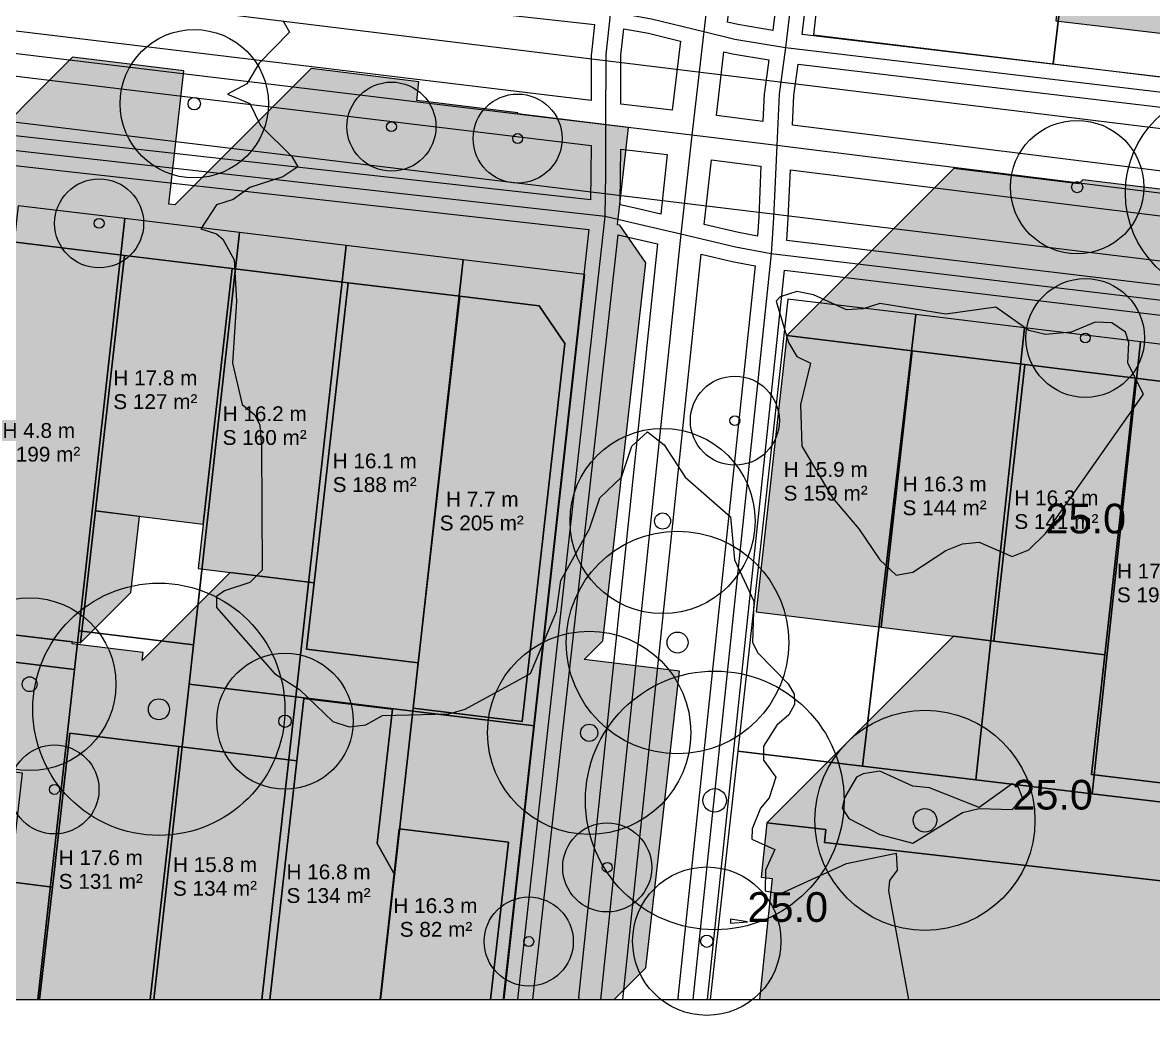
# Model space of a CAD drawing. Header units: metres. Extents: x -8 to 1190, y -11 to 1223.
# Drawn here: x 293.7 to 369.9, y -1.1 to 65.8 of the extents above; entities that cross this region are included whole.
import ezdxf

# ---------------------------------------------------------------- set-up
doc = ezdxf.new("R2010")
doc.units = ezdxf.units.M
doc.header["$MEASUREMENT"] = 0
for name, color, linetype, lineweight, true_color in [('TPX_BUILDING_AREAS_TEXT', 7, 'CONTINUOUS', 0, 0x000000), ('TPX_BUILDING_HEIGHTS_TEXT', 7, 'CONTINUOUS', 0, 0x000000), ('TPX_BUILDINGS', 7, 'CONTINUOUS', 0, 0x000000), ('TPX_BUILDINGS_HATCH', 7, 'CONTINUOUS', 0, 0xf0f0f0), ('TPX_BUILDINGS_SHADOWS_HATCH', 7, 'CONTINUOUS', 0, 0x000000), ('TPX_BUILDINGS_SHADOWS_OUTLINES', 7, 'CONTINUOUS', 0, 0x000000), ('TPX_CADASTRES', 7, 'CONTINUOUS', 0, 0x646464), ('TPX_CONTOUR_LINES_5M', 7, 'CONTINUOUS', 0, 0x969696), ('TPX_CONTOUR_LINES_5M_TEXT', 7, 'CONTINUOUS', 0, 0x000000), ('TPX_FRAME_PROJECT', 7, 'CONTINUOUS', 0, 0x000000), ('TPX_RAILWAYS_AXES', 7, 'CONTINUOUS', 0, 0x464646), ('TPX_ROADS_AXES', 7, 'CONTINUOUS', 0, 0x323232), ('TPX_ROADS_CONTOURS', 7, 'CONTINUOUS', 0, 0x646464), ('TPX_VEGETATION_TREES_INDIVIDUAL', 7, 'CONTINUOUS', 0, 0x136734)]:
    doc.layers.add(name, color=color, linetype=linetype, lineweight=lineweight, true_color=true_color)
doc.styles.add('TPX_TEXTE', font='arial.ttf')

# ---------------------------------------------------------------- blocks, each defined once
blk = doc.blocks.new('TREETR007_CR075')
at = {"layer": 'TPX_VEGETATION_TREES_INDIVIDUAL'}
for radius in [7.5, 0.708]:
    blk.add_circle((0, 0, 0.036), radius, dxfattribs=at)
blk = doc.blocks.new('TREETR006_CR069')
at = {"layer": 'TPX_VEGETATION_TREES_INDIVIDUAL'}
for radius in [6.85, 0.583]:
    blk.add_circle((0, 0, 0.036), radius, dxfattribs=at)
blk = doc.blocks.new('TREETR008_CR087')
at = {"layer": 'TPX_VEGETATION_TREES_INDIVIDUAL'}
for radius in [8.72, 0.792]:
    blk.add_circle((0, 0, 0.036), radius, dxfattribs=at)
blk = doc.blocks.new('TREETR006_CR070')
at = {"layer": 'TPX_VEGETATION_TREES_INDIVIDUAL'}
for radius in [7, 0.583]:
    blk.add_circle((0, 0, 0.036), radius, dxfattribs=at)
blk = doc.blocks.new('TREETR003_CR030')
at = {"layer": 'TPX_VEGETATION_TREES_INDIVIDUAL'}
for radius in [3, 0.333]:
    blk.add_circle((0, 0, 0.036), radius, dxfattribs=at)
blk = doc.blocks.new('TREETR004_CR046')
at = {"layer": 'TPX_VEGETATION_TREES_INDIVIDUAL'}
for radius in [4.59, 0.417]:
    blk.add_circle((0, 0, 0.036), radius, dxfattribs=at)
blk = doc.blocks.new('TREETR007_CR085')
at = {"layer": 'TPX_VEGETATION_TREES_INDIVIDUAL'}
for radius in [8.5, 0.708]:
    blk.add_circle((0, 0, 0.036), radius, dxfattribs=at)
blk = doc.blocks.new('TREETR004_CR045')
at = {"layer": 'TPX_VEGETATION_TREES_INDIVIDUAL'}
for radius in [4.5, 0.375]:
    blk.add_circle((0, 0, 0.036), radius, dxfattribs=at)
blk = doc.blocks.new('TREETR008_CR074')
at = {"layer": 'TPX_VEGETATION_TREES_INDIVIDUAL'}
for radius in [7.42, 0.792]:
    blk.add_circle((0, 0, 0.036), radius, dxfattribs=at)
blk = doc.blocks.new('TREETR005_CR058')
at = {"layer": 'TPX_VEGETATION_TREES_INDIVIDUAL'}
for radius in [5.82, 0.5]:
    blk.add_circle((0, 0, 0.036), radius, dxfattribs=at)
blk = doc.blocks.new('TREETR003_CR040')
at = {"layer": 'TPX_VEGETATION_TREES_INDIVIDUAL'}
for radius in [4, 0.333]:
    blk.add_circle((0, 0, 0.036), radius, dxfattribs=at)
blk = doc.blocks.new('TREETR004_CR050')
at = {"layer": 'TPX_VEGETATION_TREES_INDIVIDUAL'}
for radius in [5, 0.417]:
    blk.add_circle((0, 0, 0.036), radius, dxfattribs=at)
blk = doc.blocks.new('TREETR005_CR062')
at = {"layer": 'TPX_VEGETATION_TREES_INDIVIDUAL'}
for radius in [6.24, 0.542]:
    blk.add_circle((0, 0, 0.036), radius, dxfattribs=at)

msp = doc.modelspace()

# ---------------------------------------------------------------- hatches: boundary and pattern name
at = {"layer": 'TPX_BUILDINGS_HATCH'}
for points in [[(366.373, 93.379), (363.342, 65.956), (375.31, 64.532), (377.245, 82.03), (378.341, 91.955), (366.373, 93.379)], [(293.02, 51.066), (290.054, 24.936), (297.57, 24.027), (298.582, 32.919), (300.539, 50.146), (293.02, 51.066)], [(300.539, 50.146), (298.582, 32.919), (305.843, 32.031), (307.8, 49.258), (300.539, 50.146)], [(305.843, 32.031), (305.506, 29.04), (313.325, 28.087), (315.619, 48.305), (307.8, 49.258), (305.843, 32.031)], [(313.325, 28.087), (312.815, 23.606), (320.341, 22.688), (323.145, 47.387), (315.619, 48.305), (313.325, 28.087)], [(320.341, 22.688), (319.996, 19.626), (327.354, 18.726), (330.241, 44.204), (328.49, 46.737), (323.145, 47.387), (320.341, 22.688)], [(345.206, 44.752), (343.123, 26.126), (351.556, 25.088), (353.639, 43.715), (345.206, 44.752)], [(353.639, 43.715), (351.556, 25.088), (359.163, 24.155), (361.246, 42.781), (353.639, 43.715)], [(361.246, 42.781), (359.163, 24.155), (366.63, 23.234), (368.713, 41.861), (361.246, 42.781)], [(366.63, 23.234), (365.735, 15.164), (372.988, 14.273), (375.974, 40.972), (368.713, 41.861), (366.63, 23.234)], [(312.168, 16.089), (310.343, 0), (317.775, 0), (318.735, 8.466), (317.582, 10.507), (318.61, 19.552), (312.645, 20.275), (312.168, 16.089)], [(295.68, 7.575), (294.821, 0), (302.279, 0), (304.216, 17.056), (296.858, 17.956), (295.68, 7.575)], [(304.216, 17.056), (302.279, 0), (310.343, 0), (312.168, 16.089), (304.216, 17.056)], [(288.699, 15.86), (286.901, 0), (294.821, 0), (295.68, 7.575), (292.828, 7.915), (293.665, 15.247), (288.699, 15.86)], [(318.735, 8.466), (317.775, 0), (325.227, 0), (326.431, 10.591), (319.072, 11.491), (318.735, 8.466)], [(344.22, 8.146), (343.365, 0), (394.338, 0), (394.684, 3.29), (395.471, 10.726), (383.632, 12.077), (383.046, 6.565), (347.729, 10.573), (347.821, 11.458), (343.848, 11.913), (343.467, 8.233), (344.22, 8.146)]]:
    msp.add_hatch(color=256, dxfattribs=at).paths.add_polyline_path(points)
at = {"layer": 'TPX_BUILDINGS_SHADOWS_HATCH'}
h = msp.add_hatch(color=256, dxfattribs=at)
h.paths.add_polyline_path([(356.449, 55.995), (345.206, 44.752), (353.639, 43.715), (361.246, 42.781), (368.713, 41.861), (375.974, 40.972), (383.593, 40.03), (391.292, 39.072), (406.389, 37.235), (414.091, 36.301), (421.295, 35.399), (428.93, 34.461), (436.494, 33.529), (444.235, 32.581), (451.293, 31.713), (459.157, 30.714), (466.468, 29.837), (473.507, 28.977), (481.394, 28.029), (496.931, 26.146), (493.99, 0), (495.575, 0), (511.399, 15.825), (512.349, 23.971), (526.809, 22.168), (527.11, 24.759), (542.29, 22.861), (541.836, 18.945), (571.69, 15.215), (571.943, 17.426), (587.726, 15.452), (602.384, 13.615), (632.976, 9.783), (670.291, 5.119), (669.694, 0), (690.269, 0), (745.701, 55.433), (742.683, 70.637), (745.985, 71.313), (744.899, 76.718), (741.876, 91.874), (733.15, 90.138), (729.931, 106.248), (729.496, 106.303), (648.391, 25.198), (633.311, 27.087), (635.618, 46.849), (627.003, 47.929), (640.266, 61.192), (640.632, 64.294), (657.212, 80.875), (663.242, 136.139), (625.448, 140.575), (625.365, 140.492), (625.747, 143.977), (617.249, 144.979), (617.743, 148.974), (617.14, 149.05), (617.93, 155.405), (667.729, 205.205), (668.372, 210.38), (676.51, 218.518), (676.21, 220.148), (677.023, 220.316), (675.527, 228.007), (668.624, 263.559), (666.991, 271.98), (664.578, 276.911), (631.888, 260.215), (630.598, 259.554), (616.045, 261.53), (614.474, 259.959), (614.319, 260.83), (612.774, 260.146), (613.336, 256.999), (612.025, 256.713), (611.909, 257.394), (576.058, 221.543), (575.608, 222.412), (611.717, 258.52), (611.37, 260.551), (617.766, 263.625), (617.617, 264.288), (617.361, 264.165), (617.592, 264.396), (616.917, 267.406), (617.89, 267.624), (618.84, 262.831), (620.254, 264.245), (619.789, 266.592), (627.14, 273.944), (626.869, 275.369), (630.595, 276.075), (630.882, 274.566), (635.124, 278.808), (634.837, 280.317), (633.204, 280.008), (655.511, 302.315), (634.856, 342.218), (629.782, 341.425), (541.394, 253.036), (546.468, 253.83), (567.123, 213.926), (578.877, 191.21), (601.981, 143.99), (590.594, 138.312), (594.685, 137.758), (594.809, 138.766), (599.924, 138.073), (599.038, 130.948), (599.641, 130.872), (597.851, 116.411), (581.911, 118.578), (582.028, 119.503), (577.091, 120.175), (575.541, 118.625), (564, 119.983), (564.047, 120.414), (538.603, 123.872), (523.66, 108.93), (525.55, 125.042), (509.736, 127.03), (525.235, 142.528), (528.225, 166.595), (529.177, 166.463), (530.344, 175.829), (528.447, 175.911), (533.71, 224.431), (530.491, 224.795), (531.953, 238.873), (526.134, 239.526), (524.176, 239.743), (524.229, 240.205), (523.465, 241.111), (524.454, 242.1), (524.619, 243.554), (523.922, 244.505), (524.827, 245.41), (526.377, 258.949), (539.689, 272.261), (543.625, 276.457), (546.125, 302.075), (546.265, 303.27), (545.939, 304.471), (546.391, 307.846), (547.438, 308.921), (546.657, 310.003), (546.859, 311.502), (547.775, 312.418), (546.981, 313.451), (547.178, 314.912), (548.112, 315.846), (547.437, 316.918), (547.596, 318.113), (548.717, 319.234), (547.841, 320.466), (548.466, 325.1), (550.079, 326.712), (547.634, 329.922), (545.882, 328.554), (534.447, 330.161), (532.819, 332.101), (530.526, 329.996), (508.766, 308.236), (502.722, 316.042), (506.546, 319.866), (506.756, 321.71), (505.941, 322.611), (503.207, 322.956), (503.005, 322.796), (498.943, 323.3), (498.424, 318.782), (501.698, 318.369), (502.514, 317.468), (502.303, 315.623), (501.245, 314.959), (498.504, 315.302), (498.155, 312.217), (504.605, 303.888), (506.234, 301.947), (517.668, 300.34), (519.421, 301.708), (521.865, 298.499), (520.304, 297.268), (519.627, 292.252), (520.503, 291.02), (519.413, 290.13), (519.224, 288.705), (519.899, 287.633), (518.968, 286.723), (518.767, 285.237), (519.562, 284.205), (518.654, 283.346), (518.444, 281.789), (519.224, 280.707), (518.178, 279.632), (517.725, 276.257), (518.051, 275.057), (517.911, 273.862), (523.704, 268.427), (520.584, 241.167), (519.5, 240.509), (520.376, 239.311), (520.211, 237.857), (518.982, 237.153), (519.986, 235.963), (518.645, 224.162), (517.457, 224.377), (515.091, 201.587), (509.6, 160.65), (491.659, 163.082), (491.926, 165.254), (491.546, 164.874), (487.777, 165.402), (487.912, 166.431), (488.032, 167.211), (491.173, 170.352), (491.625, 173.891), (490.651, 174.075), (491.179, 178.867), (474.01, 181.461), (471.536, 181.834), (471.862, 183.797), (470.895, 183.97), (471.017, 184.946), (471.611, 185.54), (468.747, 186.09), (468.005, 181.934), (463.435, 182.801), (462.885, 183.891), (461.406, 184.175), (460.585, 179.586), (460.937, 179.519), (459.983, 171.918), (459.09, 166.541), (480.714, 163.274), (480.154, 159.333), (474.332, 160.216), (472.992, 151.511), (480.186, 150.503), (480.643, 153.971), (487.64, 152.997), (486.532, 144.589), (487.985, 144.414), (489.588, 158.209), (488.151, 158.388), (488.535, 161.689), (512.827, 158.649), (509.081, 126.374), (502.13, 127.242), (495.436, 120.549), (495.486, 121.032), (487.597, 122.026), (487.314, 121.743), (479.814, 122.691), (479.832, 122.848), (472.22, 123.803), (471.854, 123.438), (465.683, 124.209), (465.046, 123.572), (465.065, 123.749), (457.353, 124.717), (457.372, 124.874), (449.845, 125.815), (449.821, 126.004), (449.682, 126.339), (449.22, 126.909), (448.602, 127.269), (447.887, 127.377), (447.529, 127.327), (446.864, 127.044), (446.353, 126.533), (438.851, 127.433), (438.709, 127.291), (433.554, 127.905), (433.264, 127.616), (427.785, 128.271), (427.563, 128.05), (427.773, 129.841), (420.393, 130.793), (419.757, 130.157), (412.824, 131.04), (412.953, 132.14), (407.119, 132.893), (405.987, 131.761), (400.098, 132.525), (400.107, 132.604), (395.211, 133.226), (395.414, 134.953), (387.634, 135.961), (386.644, 134.971), (376.94, 136.215), (375.254, 134.529), (366.597, 135.64), (354.506, 123.549), (363.829, 122.352), (363.929, 123.204), (373.633, 121.96), (381.413, 120.952), (387.662, 120.159), (393.583, 119.391), (399.447, 118.634), (407.241, 117.641), (414.621, 116.688), (411.606, 90.915), (408.483, 91.306), (407.107, 92.904), (407.494, 96.194), (409.281, 97.49), (409.573, 100.01), (405.241, 100.564), (404.86, 97.287), (397.063, 98.291), (397.386, 101.014), (394.642, 101.368), (393.88, 94.848), (390.781, 95.245), (390.837, 95.712), (384.186, 89.061), (385.27, 98.884), (373.907, 100.236), (376.032, 102.362), (370.111, 103.121), (369.94, 101.654), (371.034, 101.509), (370.48, 96.81), (360.979, 98.033), (361.335, 101.051), (356.797, 101.634), (351.217, 96.053), (366.462, 94.24), (366.373, 93.379), (378.341, 91.955), (377.245, 82.03), (383.235, 81.314), (384.084, 88.959), (389.992, 88.258), (389.154, 80.604), (389.703, 80.538), (390.542, 88.192), (396.16, 87.514), (396.384, 89.489), (403.834, 88.599), (411.337, 87.71), (410.223, 77.609), (413.465, 77.223), (414.408, 85.822), (419.883, 85.168), (419.681, 83.326), (422.948, 82.945), (423.411, 87.151), (424.767, 86.987), (425.549, 94.076), (435.463, 92.893), (434.678, 85.815), (434.669, 85.744), (442.21, 84.84), (441.952, 82.501), (456.924, 80.716), (456.461, 76.544), (490.938, 72.523), (490.289, 66.363), (491.088, 66.263), (491.692, 65.416), (496.74, 64.823), (497.445, 65.484), (498.357, 65.377), (498.862, 64.552), (498.769, 63.668), (498.025, 63.17), (497.492, 58.13), (498.17, 57.151), (497.867, 56.355), (513.424, 71.911), (513.727, 72.708), (513.048, 73.687), (513.552, 78.451), (514.325, 79.224), (514.418, 80.109), (513.914, 80.933), (513.001, 81.04), (512.296, 80.379), (507.249, 80.973), (506.644, 81.82), (505.959, 81.905), (519.817, 95.763), (520.96, 106.23), (535.359, 104.539), (545.365, 103.366), (558.711, 101.795), (566.222, 100.908), (573.73, 100.032), (581.241, 99.145), (580.9, 96.027), (618.695, 91.592), (612.664, 36.327), (574.875, 40.775), (574.599, 38.259), (559.55, 40.038), (559.821, 42.542), (544.42, 44.353), (533.96, 45.582), (526.097, 37.719), (527.072, 46.392), (514.586, 47.858), (515.809, 59.059), (512.789, 59.425), (492.707, 39.343), (485.626, 40.194), (485.74, 41.21), (478.701, 42.07), (478.63, 41.999), (471.382, 42.869), (471.39, 42.947), (463.526, 43.946), (463.102, 43.522), (456.043, 44.389), (455.619, 43.965), (447.879, 44.913), (447.737, 44.772), (440.917, 45.612), (441.022, 46.552), (433.387, 47.491), (433.246, 47.349), (426.351, 48.212), (426.395, 48.605), (419.683, 49.418), (419.824, 50.67), (411.97, 51.626), (411.899, 51.555), (404.719, 52.429), (404.727, 52.507), (397.276, 53.434), (397.311, 53.748), (389.692, 54.69), (388.066, 53.064), (380.805, 53.952), (380.239, 53.386), (372.772, 54.307), (365.165, 55.24), (364.882, 54.958), (356.449, 55.995)])
h.paths.add_polyline_path([(413.611, 99.282), (415.41, 115.896), (421.143, 115.211), (421.179, 115.531), (426.335, 114.917), (433.84, 114.017), (434.348, 114.528), (435.013, 114.811), (435.372, 114.861), (436.086, 114.754), (436.705, 114.393), (437.166, 113.823), (437.306, 113.488), (437.397, 112.773), (437.22, 112.064), (437.045, 111.746), (435.421, 96.761), (426.418, 97.831), (423.026, 94.44), (423.431, 98.11), (413.611, 99.282)], flags=16)
h.paths.add_polyline_path([(436.093, 99.313), (437.792, 113.798), (445.351, 112.853), (453.185, 111.87), (453.167, 111.693), (460.025, 110.836), (460.128, 111.712), (467.741, 110.757), (475.364, 109.793), (483.253, 108.799), (483.203, 108.316), (505.963, 105.455), (502.834, 78.78), (485.573, 80.958), (485.671, 81.821), (480.169, 82.515), (481.159, 90.953), (473.27, 91.946), (472.36, 84.378), (470.868, 82.634), (468.832, 82.833), (467.918, 84.884), (468.322, 88.405), (467.775, 87.858), (468.238, 92.029), (467.929, 92.066), (468.848, 92.985), (469.023, 94.512), (465.881, 94.91), (465.272, 89.715), (463.895, 88.032), (461.083, 88.382), (459.928, 90.434), (460.387, 94.984), (458.198, 95.25), (457.537, 89.617), (456.288, 88.344), (455.965, 85.587), (452.617, 85.983), (453.744, 95.661), (451.314, 95.963), (451.158, 94.58), (444.359, 95.433), (441.458, 92.532), (441.467, 92.603), (440.722, 92.691), (441.383, 98.652), (436.093, 99.313)], flags=16)
h.paths.add_polyline_path([(584.295, 245.237), (585.814, 245.986), (587.589, 242.331), (586.07, 241.582), (584.295, 245.237)], flags=16)
h.paths.add_polyline_path([(590.962, 262.24), (591.925, 262.502), (592.845, 258.38), (599.983, 258.269), (600.724, 254.727), (599.476, 254.467), (598.861, 257.406), (592.115, 257.46), (590.962, 262.24)], flags=16)
for points in [[(230.319, 82.731), (208.916, 61.328), (232.435, 58.461), (255.466, 55.652), (262.603, 54.78), (270.175, 53.85), (278.084, 52.884), (285.504, 51.975), (293.02, 51.066), (307.8, 49.258), (315.619, 48.305), (323.145, 47.387), (328.49, 46.737), (330.241, 44.204), (327.354, 18.726), (319.996, 19.626), (320.341, 22.688), (312.815, 23.606), (313.325, 28.087), (307.677, 28.775), (301.734, 22.833), (301.797, 23.379), (297.016, 23.969), (297.03, 24.093), (290.054, 24.936), (289.877, 23.352), (282.361, 24.262), (277.527, 24.859), (277.137, 21.442), (280.579, 21.011), (280.105, 16.814), (278.819, 16.971), (277.997, 9.723), (280.541, 9.414), (281.204, 9.34), (282.041, 16.672), (288.699, 15.86), (293.665, 15.247), (292.828, 7.915), (295.68, 7.575), (296.858, 17.956), (304.216, 17.056), (312.168, 16.089), (312.645, 20.275), (318.61, 19.552), (317.582, 10.507), (318.735, 8.466), (319.072, 11.491), (326.431, 10.591), (325.227, 0), (333.551, 0), (335.686, 2.134), (337.957, 22.117), (331.532, 22.903), (332.799, 24.17), (335.686, 49.649), (333.935, 52.182), (333.784, 52.2), (334.529, 58.772), (327.065, 59.682), (327.074, 59.76), (320.244, 60.592), (320.386, 61.844), (313.125, 62.733), (303.933, 53.541), (303.524, 53.59), (304.546, 62.592), (297.03, 63.501), (290.03, 56.501), (289.475, 56.569), (290.458, 65.258), (282.859, 66.187), (282.903, 66.578), (275.331, 67.508), (275.26, 67.438), (268.124, 68.309), (266.957, 67.143), (267.067, 68.116), (268.18, 77.924), (266.179, 78.177), (258.642, 79.139), (250.567, 80.158), (250.476, 79.411), (245.507, 80.035), (245.437, 79.455), (239.508, 80.209), (239.584, 80.836), (234.994, 81.423), (235.076, 82.133), (230.319, 82.731)], [(297.997, 27.78), (297.57, 24.027), (300.964, 27.421), (301.549, 32.556), (298.582, 32.919), (297.997, 27.78)], [(356.425, 24.491), (343.848, 11.913), (347.821, 11.458), (347.729, 10.573), (383.046, 6.565), (383.632, 12.077), (395.471, 10.726), (394.684, 3.29), (398.868, 2.816), (399.627, 0.877), (399.535, 0), (402.259, 0), (402.894, 6.009), (406.372, 5.609), (406.004, 2.093), (405.159, 1.077), (408.37, 0.534), (408.625, 0.364), (408.914, 0), (409.849, 0), (409.999, 1.401), (411.476, 3.061), (414.343, 2.736), (415.927, 0.728), (415.851, 0), (419.957, 0), (420.682, 6.889), (433.301, 5.446), (432.727, 0), (442.447, 0), (442.499, 0.504), (446.879, 0), (447.991, 0), (448.206, 2.01), (463.388, 0.285), (465.924, 0), (471.27, 0), (471.377, 1.019), (478.764, 0.183), (478.745, 0), (481.241, 0), (482.307, 9.476), (479.346, 9.837), (479.48, 10.984), (475.367, 11.487), (475.204, 9.987), (471.42, 10.442), (470.526, 2.475), (463.489, 3.324), (463.612, 4.446), (456.299, 5.334), (456.004, 2.572), (448.139, 3.536), (448.468, 6.472), (443.021, 1.025), (444.513, 15.197), (442.321, 15.467), (434.58, 16.415), (433.67, 8.26), (428.766, 8.864), (429.548, 15.919), (431.483, 15.673), (431.645, 17.104), (427.053, 17.666), (426.177, 9.842), (418.55, 10.782), (418.641, 11.611), (416.119, 12.037), (416.58, 12.591), (411.493, 13.215), (411.309, 11.549), (403.598, 12.481), (403.622, 12.636), (395.76, 13.59), (395.613, 12.278), (388.389, 13.152), (380.69, 14.11), (380.53, 12.669), (372.914, 13.6), (372.988, 14.273), (365.735, 15.164), (366.63, 23.234), (359.163, 24.155), (356.425, 24.491)]]:
    msp.add_hatch(color=256, dxfattribs=at).paths.add_polyline_path(points)

# ---------------------------------------------------------------- linework, layer by layer
at = {"layer": 'TPX_BUILDINGS', "elevation": 0.042}
for points in [[(366.373, 93.379), (363.342, 65.956), (375.31, 64.532), (377.245, 82.03), (378.341, 91.955)], [(293.02, 51.066), (290.054, 24.936), (297.57, 24.027), (298.582, 32.919), (300.539, 50.146)], [(300.539, 50.146), (298.582, 32.919), (305.843, 32.031), (307.8, 49.258)], [(305.843, 32.031), (305.506, 29.04), (313.325, 28.087), (315.619, 48.305), (307.8, 49.258)], [(313.325, 28.087), (312.815, 23.606), (320.341, 22.688), (323.145, 47.387), (315.619, 48.305)], [(320.341, 22.688), (319.996, 19.626), (327.354, 18.726), (330.241, 44.204), (328.49, 46.737), (323.145, 47.387)], [(345.206, 44.752), (343.123, 26.126), (351.556, 25.088), (353.639, 43.715)], [(353.639, 43.715), (351.556, 25.088), (359.163, 24.155), (361.246, 42.781)], [(361.246, 42.781), (359.163, 24.155), (366.63, 23.234), (368.713, 41.861)], [(366.63, 23.234), (365.735, 15.164), (372.988, 14.273), (375.974, 40.972), (368.713, 41.861)], [(312.168, 16.089), (310.343, 0), (317.775, 0), (318.735, 8.466), (317.582, 10.507), (318.61, 19.552), (312.645, 20.275)], [(295.68, 7.575), (294.821, 0), (302.279, 0), (304.216, 17.056), (296.858, 17.956)], [(304.216, 17.056), (302.279, 0), (310.343, 0), (312.168, 16.089)], [(288.699, 15.86), (286.901, 0), (294.821, 0), (295.68, 7.575), (292.828, 7.915), (293.665, 15.247)], [(318.735, 8.466), (317.775, 0), (325.227, 0), (326.431, 10.591), (319.072, 11.491)], [(344.22, 8.146), (343.365, 0), (394.338, 0), (394.684, 3.29), (395.471, 10.726), (383.632, 12.077), (383.046, 6.565), (347.729, 10.573), (347.821, 11.458), (343.848, 11.913), (343.467, 8.233)]]:
    msp.add_lwpolyline(points, close=True, dxfattribs=at)
at = {"layer": 'TPX_BUILDINGS_SHADOWS_OUTLINES', "elevation": 0.039}
for points in [[(292.828, 7.915), (295.68, 7.575), (296.858, 17.956), (304.216, 17.056), (312.168, 16.089), (312.645, 20.275), (318.61, 19.552), (317.582, 10.507), (318.735, 8.466), (319.072, 11.491), (326.431, 10.591), (325.227, 0), (333.551, 0), (335.686, 2.134), (337.957, 22.117), (331.532, 22.903), (332.799, 24.17), (335.686, 49.649), (333.935, 52.182), (333.784, 52.2), (334.529, 58.772), (327.065, 59.682), (327.074, 59.76), (320.244, 60.592), (320.386, 61.844), (313.125, 62.733), (303.933, 53.541), (303.524, 53.59), (304.546, 62.592), (297.03, 63.501), (290.03, 56.501)], [(372.772, 54.307), (365.165, 55.24), (364.882, 54.958), (356.449, 55.995), (345.206, 44.752), (353.639, 43.715), (361.246, 42.781), (368.713, 41.861), (375.974, 40.972)], [(293.02, 51.066), (307.8, 49.258), (315.619, 48.305), (323.145, 47.387), (328.49, 46.737), (330.241, 44.204), (327.354, 18.726), (319.996, 19.626), (320.341, 22.688), (312.815, 23.606), (313.325, 28.087), (307.677, 28.775), (301.734, 22.833), (301.797, 23.379), (297.016, 23.969), (297.03, 24.093), (290.054, 24.936)], [(372.988, 14.273), (365.735, 15.164), (366.63, 23.234), (359.163, 24.155), (356.425, 24.491), (343.848, 11.913), (347.821, 11.458), (347.729, 10.573), (383.046, 6.565)]]:
    msp.add_lwpolyline(points, dxfattribs=at)
msp.add_lwpolyline([(297.997, 27.78), (297.57, 24.027), (300.964, 27.421), (301.549, 32.556), (298.582, 32.919)], close=True, dxfattribs=at)
at = {"layer": 'TPX_CADASTRES', "elevation": 0.024}
for points in [[(350.467, 96.273), (346.998, 65.013), (363.156, 63.052), (366.84, 94.303), (360.206, 95.101)], [(366.84, 94.303), (363.156, 63.052), (374.429, 61.684), (378.116, 92.947), (370.284, 93.889)], [(293.379, 53.492), (289.984, 23.103), (297.176, 22.238), (297.469, 24.841), (300.571, 52.62)], [(300.571, 52.62), (297.469, 24.841), (305.203, 23.903), (308.305, 51.681)], [(305.203, 23.903), (304.905, 21.248), (312.085, 20.384), (315.484, 50.81), (308.305, 51.681)], [(315.484, 50.81), (312.085, 20.384), (319.975, 19.435), (323.372, 49.852)], [(323.372, 49.852), (319.975, 19.435), (328.19, 18.447), (331.588, 48.855)], [(345.274, 47.195), (341.893, 16.728), (350.302, 15.717), (353.895, 46.149)], [(353.895, 46.149), (350.302, 15.717), (357.94, 14.798), (361.213, 45.261)], [(361.213, 45.261), (357.94, 14.798), (365.778, 13.856), (369.051, 44.31)], [(369.051, 44.31), (365.778, 13.856), (372.77, 13.015), (376.041, 43.461)], [(297.176, 22.238), (294.694, 0), (302.533, 0), (304.905, 21.248), (305.203, 23.903), (297.469, 24.841)], [(289.984, 23.103), (287.405, 0), (294.694, 0), (297.176, 22.238)], [(304.905, 21.248), (302.533, 0), (309.809, 0), (312.085, 20.384)], [(312.085, 20.384), (309.809, 0), (317.805, 0), (319.975, 19.435)], [(319.975, 19.435), (317.805, 0), (326.131, 0), (328.19, 18.447)], [(341.893, 16.728), (340.037, 0), (394.745, 0), (395.845, 10.24), (395.981, 11.503), (381.256, 13.404), (381.106, 12.012), (372.77, 13.015), (365.778, 13.856), (357.94, 14.798), (350.302, 15.717)]]:
    msp.add_lwpolyline(points, close=True, dxfattribs=at)
at = {"layer": 'TPX_CONTOUR_LINES_5M', "elevation": 0.048}
for points in [[(311.228, 65.98), (311.665, 65.182), (309.635, 63.091), (308.8, 61.696), (307.496, 60.999), (308.993, 60.379), (309.708, 58.908), (311.817, 56.817), (312.241, 56.119), (311.228, 55.449), (308.997, 54.725), (307.876, 53.915), (306.758, 53.543), (305.681, 51.937), (306.758, 51.605), (307.181, 51.239), (307.945, 49.845), (308.098, 47.057), (307.837, 42.874), (308.469, 40.085), (309.322, 39.388), (309.669, 38.691), (309.773, 37.297), (309.829, 28.931), (308.993, 28.1), (307.276, 27.537), (306.758, 27.156), (306.758, 26.417), (310.655, 21.96), (312.346, 20.88), (314.581, 18.728), (315.698, 18.361), (316.816, 18.51), (317.933, 19.142), (322.403, 19.258), (323.521, 19.562), (327.926, 21.96), (329.679, 26.143), (329.956, 28.234), (331.893, 31.72), (332.581, 33.811), (334.042, 35.205), (334.746, 37.297), (335.813, 38.252), (336.931, 37.385), (338.351, 35.205), (341.401, 32.534), (341.665, 29.628), (342.967, 26.84), (342.885, 24.051), (343.245, 23.354), (345.282, 21.263), (345.704, 20.565), (345.706, 19.868), (345.329, 19.171), (344.524, 18.474), (343.616, 17.08), (343.636, 16.12), (344.465, 14.988), (344.014, 13.594), (343.421, 12.897), (342.854, 11.503), (342.842, 10.806), (344.4, 10.108), (343.764, 8.714), (343.744, 7.32), (344.754, 7.117), (349.224, 9.157), (352.576, 9.849), (352.631, 8.714), (352.122, 8.017), (352.053, 7.32), (353.394, 0)], [(344.754, 47.359), (344.479, 47.057), (345.315, 44.268), (345.871, 43.32), (346.792, 42.874), (346.129, 40.085), (346.219, 37.297), (348.281, 33.811), (350.047, 31.72), (351.459, 29.625), (352.576, 28.583), (353.694, 28.789), (355.929, 30.249), (357.046, 30.708), (358.164, 30.817), (360.399, 29.847), (361.516, 30.307), (362.634, 31.407), (369.247, 40.782), (368.178, 42.874), (368.251, 44.268), (368.034, 44.965), (367.104, 45.596), (365.986, 45.648), (364.358, 44.965), (362.634, 44.822), (361.516, 45.076), (359.281, 46.663), (355.929, 46.177), (351.459, 46.908), (350.341, 46.543), (349.224, 46.467), (346.989, 47.491), (345.871, 47.703), (344.754, 47.359)], [(350.341, 15.198), (349.902, 14.988), (349.092, 13.594), (348.94, 12.897), (349.375, 12.2), (351.459, 11.122), (353.694, 10.534), (357.046, 12.607), (358.164, 12.869), (360.399, 12.798), (361.098, 13.594), (360.826, 14.291), (360.399, 14.525), (358.164, 12.942), (354.811, 14.261), (353.694, 14.378), (351.459, 15.387), (350.341, 15.198)], [(341.401, 5.418), (341.401, 5.137), (342.543, 5.229), (341.401, 5.418)]]:
    msp.add_lwpolyline(points, dxfattribs=at)
at = {"layer": 'TPX_FRAME_PROJECT', "elevation": 0}
msp.add_lwpolyline([(0, 0), (1184.567, 0), (1184.567, 1218.592), (0, 1218.592)], close=True, dxfattribs=at)
at = {"layer": 'TPX_RAILWAYS_AXES', "elevation": 0.033}
for points in [[(713.554, 0), (710.249, 3.415), (700.822, 10.639), (690.44, 16.361), (679.344, 20.476), (667.776, 22.869), (639.976, 26.289), (469.802, 46.515), (68.433, 95.627), (0, 103.612)], [(0, 94.365), (67.434, 86.496), (468.815, 37.847), (639.073, 17.227), (666.372, 13.78), (676.907, 11.605), (686.727, 7.971), (695.906, 2.898), (699.691, 0)]]:
    msp.add_lwpolyline(points, dxfattribs=at)
at = {"layer": 'TPX_ROADS_AXES', "elevation": 0.03}
for points in [[(240.177, 394.373), (368.482, 377.896), (370.928, 379.393), (375.71, 380.291), (379.495, 380.999), (381.975, 380.997), (381.329, 378.624), (380.626, 372.187), (380.168, 367.994), (379.691, 365.269), (358.609, 184.837), (353.693, 142.735), (353.473, 140.854), (353.317, 136.26), (353.202, 132.838), (353.055, 130.87), (345.119, 64.145), (344.672, 61.001), (344.514, 57.546), (344.299, 52.686), (344.149, 50.257), (338.85, 0)], [(327.067, 0), (332.959, 52.762), (332.991, 55.658), (333.001, 58.94), (333.018, 63.685), (333.327, 66.577), (341.517, 132.189), (341.74, 133.944), (342.099, 137.677), (342.566, 142.562), (342.775, 144.234), (347.478, 182.017), (347.606, 183.117), (347.718, 185.859), (347.877, 189.82)], [(348.118, 136.944), (347.431, 131.351), (339.611, 65.228), (338.793, 58.257)], [(72.161, 97.817), (195.059, 81.685), (196.247, 81.504), (201.939, 80.913), (206.606, 80.437), (209.251, 80.324), (333.327, 66.577), (336.085, 66.088), (339.611, 65.228), (341.695, 64.718), (345.119, 64.145), (499.51, 45.845), (502.011, 45.572), (507.15, 45.253), (509.858, 45.086), (512.948, 44.871), (661.913, 27.941)], [(507.902, 30.632), (505.564, 30.944), (500.564, 31.629), (497.737, 31.894), (344.149, 50.257), (341.737, 50.701), (338.053, 51.57), (334.654, 52.368), (332.959, 52.762), (206.987, 66.81), (203.176, 67.304), (200.513, 67.574), (195.169, 68.109), (193.094, 68.471), (70.803, 83.309)], [(338.793, 58.257), (333.001, 58.94), (208.069, 74.016), (201.281, 74.867)], [(338.793, 58.257), (338.053, 51.57), (332.643, 0)], [(506.306, 37.402), (498.544, 38.368), (344.514, 57.546), (338.793, 58.257)]]:
    msp.add_lwpolyline(points, dxfattribs=at)
at = {"layer": 'TPX_ROADS_CONTOURS', "elevation": 0.027}
for points in [[(341.198, 65.869), (348.807, 130.213), (351.353, 129.968), (351.937, 129.933), (344.25, 65.304), (341.896, 65.698)], [(346.23, 65.02), (353.93, 129.757), (420.462, 121.67), (433.644, 120.095), (505.887, 111.031), (498.63, 46.956)], [(209.302, 75.378), (209.856, 78.799), (209.981, 79.237), (332.227, 65.693), (332.024, 63.791), (332.018, 63.689), (332.007, 60.571)], [(208.121, 67.69), (208.566, 70.838), (208.822, 72.414), (331.996, 57.55), (331.991, 55.665), (331.971, 53.878)], [(334.006, 60.332), (334.018, 63.63), (334.207, 65.405), (335.879, 65.109), (338.026, 64.585), (337.478, 59.922)], [(340.456, 59.562), (340.962, 63.868), (341.53, 63.732), (343.992, 63.32), (343.682, 61.142), (343.673, 61.047), (343.587, 59.173)], [(345.578, 58.925), (345.669, 60.908), (345.972, 63.037), (498.388, 44.971), (498.194, 43.48), (497.743, 39.979)], [(333.968, 53.554), (333.991, 55.655), (333.996, 57.312), (337.138, 56.942), (336.693, 52.916), (334.88, 53.342)], [(339.635, 52.224), (340.116, 56.581), (343.452, 56.167), (343.301, 52.739), (343.221, 51.444), (341.942, 51.68)], [(345.205, 51.138), (345.298, 52.642), (345.443, 55.919), (491.201, 37.77), (491.367, 37.065), (492.017, 36.662), (497.212, 35.814), (497.085, 34.816), (496.865, 33.006)]]:
    msp.add_lwpolyline(points, close=True, dxfattribs=at)
msp.add_lwpolyline([(207.875, 65.705), (331.854, 51.879), (326.073, 0.111), (326.106, 0), (328.073, 0), (333.828, 51.533), (336.476, 50.913), (331.151, 0.156), (331.198, 0), (334.151, 0), (339.42, 50.22), (341.507, 49.727), (343.057, 49.441), (337.856, 0.105), (337.887, 0), (339.856, 0), (345.037, 49.144), (496.642, 31.018)], dxfattribs=at)

# ---------------------------------------------------------------- block references
at = {"layer": 'TPX_VEGETATION_TREES_INDIVIDUAL'}
for name, p in [('TREETR004_CR050', (305.248, 60.367, 0.036)), ('TREETR003_CR030', (318.545, 58.822, 0.036)), ('TREETR003_CR030', (327.048, 58.018, 0.036)), ('TREETR006_CR070', (375.025, 54.354, 0.036)), ('TREETR004_CR045', (364.771, 54.744, 0.036)), ('TREETR003_CR030', (298.836, 52.302, 0.036)), ('TREETR003_CR040', (365.321, 44.577, 0.036)), ('TREETR003_CR030', (341.693, 39.006, 0.036)), ('TREETR005_CR062', (336.821, 32.241, 0.036)), ('TREETR007_CR075', (337.828, 24.054, 0.036)), ('TREETR007_CR085', (302.862, 19.554, 0.036)), ('TREETR005_CR058', (294.15, 21.244, 0.036)), ('TREETR006_CR069', (331.873, 17.969, 0.036)), ('TREETR004_CR046', (311.365, 18.75, 0.036)), ('TREETR008_CR087', (340.337, 13.413, 0.036)), ('TREETR008_CR074', (354.509, 12.074, 0.036)), ('TREETR003_CR030', (295.822, 14.15, 0.036)), ('TREETR003_CR030', (333.088, 8.896, 0.036)), ('TREETR004_CR050', (339.803, 3.926, 0.036)), ('TREETR003_CR030', (327.799, 3.904, 0.036))]:
    msp.add_blockref(name, p, dxfattribs=at)

# ---------------------------------------------------------------- texts
at = {"layer": 'TPX_BUILDING_AREAS_TEXT', "style": 'TPX_TEXTE'}
for s, p in [('S 127 m²', (299.791, 39.789, 0.045)), ('S 160 m²', (307.162, 37.372, 0.045)), ('S 199 m²', (291.896, 36.245, 0.045)), ('S 188 m²', (314.58, 34.197, 0.045)), ('S 159 m²', (344.981, 33.62, 0.045)), ('S 144 m²', (353.001, 32.635, 0.045)), ('S 205 m²', (321.797, 31.611, 0.045)), ('S 141 m²', (360.538, 31.708, 0.045)), ('S 196 m²', (367.452, 26.769, 0.045)), ('S 131 m²', (296.112, 7.456, 0.045)), ('S 134 m²', (303.813, 6.988, 0.045)), ('S 134 m²', (311.467, 6.502, 0.045)), ('S 82 m²', (319.102, 4.224, 0.045))]:
    msp.add_text(s, height=1, dxfattribs=at).set_placement(p)
at = {"layer": 'TPX_BUILDING_HEIGHTS_TEXT', "style": 'TPX_TEXTE'}
for s, p in [('H 17.8 m', (299.791, 41.389, 0.045)), ('H 16.2 m', (307.162, 38.972, 0.045)), ('H 4.8 m', (292.321, 37.845, 0.045)), ('H 16.1 m', (314.58, 35.797, 0.045)), ('H 15.9 m', (344.981, 35.22, 0.045)), ('H 16.3 m', (353.001, 34.235, 0.045)), ('H 16.3 m', (360.538, 33.308, 0.045)), ('H 7.7 m', (322.222, 33.211, 0.045)), ('H 17.1 m', (367.452, 28.369, 0.045)), ('H 17.6 m', (296.112, 9.056, 0.045)), ('H 15.8 m', (303.813, 8.588, 0.045)), ('H 16.8 m', (311.467, 8.102, 0.045)), ('H 16.3 m', (318.677, 5.824, 0.045))]:
    msp.add_text(s, height=1, dxfattribs=at).set_placement(p)
at = {"layer": 'TPX_CONTOUR_LINES_5M_TEXT', "style": 'TPX_TEXTE'}
for p in [(362.634, 31.407, 0.048), (360.399, 12.798, 0.048), (342.543, 5.229, 0.048)]:
    msp.add_text('25.0', height=2, dxfattribs=at).set_placement(p)

doc.saveas('drawing.dxf')
